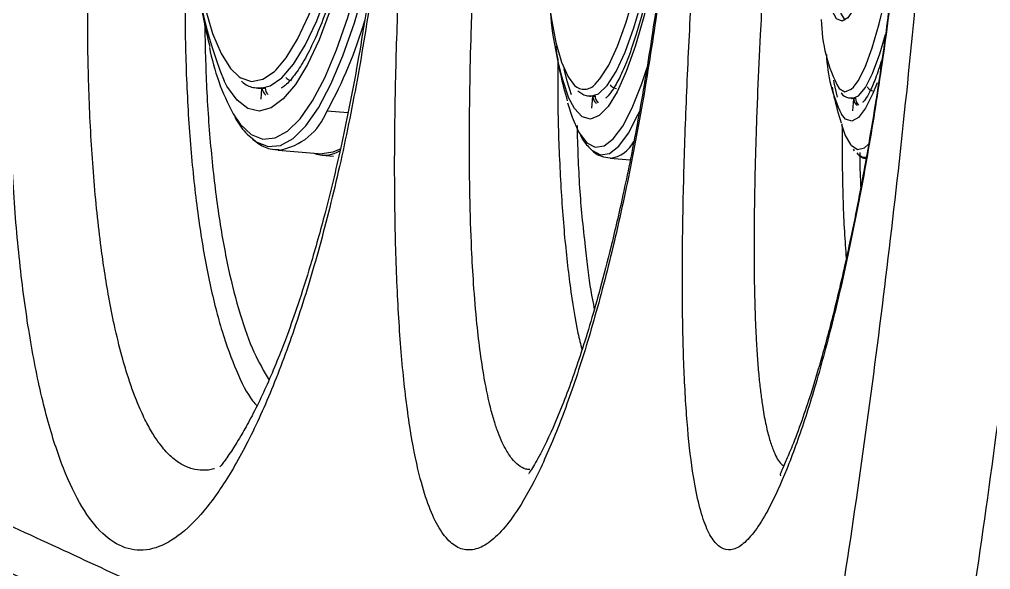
# Model space of a CAD drawing. Extents: x 400 to 501, y 484 to 634.
# Drawn here: x 486.896 to 489.288, y 547.537 to 548.891 of the extents above; entities that cross this region are included whole.
import ezdxf

# ---------------------------------------------------------------- set-up
doc = ezdxf.new("R2010")
doc.units = 0
doc.header["$MEASUREMENT"] = 0
doc.layers.add('DIM', color=3, linetype='Continuous')
doc.layers.add('GEOMETRY', color=3, linetype='Continuous', lineweight=25)

# ---------------------------------------------------------------- blocks, each defined once
blk = doc.blocks.new('2026 GRANDEE')
at = {"layer": 'GEOMETRY', "color": 4, "ltscale": 16}
for p, q in [((37.0582, -48.1179), (37.0613, -48.1182)), ((37.0668, -48.1451), (37.0684, -48.1191)), ((37.1081, -48.2707), (37.2169, -48.2793)), ((37.1081, -48.2707), (37.1099, -48.2708))]:
    blk.add_line(p, q, dxfattribs=at)
at = {"layer": 'GEOMETRY', "ltscale": 16}
for p, q in [((37.8758, -48.1378), (37.8779, -48.138)), ((37.8811, -48.167), (37.883, -48.139)), ((38.5209, -48.1433), (38.5225, -48.1435)), ((38.5239, -48.1738), (38.526, -48.1446)), ((38.5305, -48.1427), (38.5322, -48.1417)), ((37.2289, -48.1736), (37.2798, -48.1777)), ((38.5346, -48.1609), (38.5346, -48.1607)), ((38.5247, -48.2682), (38.5274, -48.2725)), ((37.2166, -48.2833), (37.2442, -48.2855)), ((37.9262, -48.2906), (37.975, -48.2945))]:
    blk.add_line(p, q, dxfattribs=at)
at = {"layer": 'GEOMETRY', "color": 4, "ltscale": 16, "flags": 128}
for points in [[(37.3619, -46.8841), (37.3649, -46.989), (37.3641, -47.0985), (37.3596, -47.2107), (37.3514, -47.3239), (37.3397, -47.4363), (37.3246, -47.5461), (37.3064, -47.6516), (37.2854, -47.7511), (37.2619, -47.8431), (37.2362, -47.9261), (37.2089, -47.9988), (37.1802, -48.0601), (37.1507, -48.1089), (37.1208, -48.1446), (37.0911, -48.1665), (37.0619, -48.1743), (37.0337, -48.1679), (37.007, -48.1474), (36.9822, -48.1131), (36.975, -48.1)], [(37.0654, -48.1182), (37.0882, -48.1127), (37.1172, -48.093), (37.1464, -48.0593), (37.1752, -48.0121), (37.2032, -47.9522), (37.2299, -47.8808), (37.2548, -47.7989), (37.2774, -47.7081), (37.2975, -47.6097), (37.3147, -47.5057), (37.3286, -47.3976), (37.3391, -47.2875), (37.3459, -47.177), (37.3489, -47.0682), (37.3482, -46.963)], [(37.1037, -48.0726), (37.1279, -48.0437), (37.1562, -47.9974), (37.1837, -47.9386), (37.2099, -47.8684), (37.2343, -47.788), (37.2566, -47.6988), (37.2763, -47.6023), (37.2931, -47.5001), (37.3068, -47.394), (37.3171, -47.2858), (37.3238, -47.1773), (37.3268, -47.0705), (37.326, -46.9671)], [(37.889, -48.1084), (37.901, -48.0955), (37.9225, -48.0618), (37.9441, -48.0149), (37.9653, -47.9557), (37.9858, -47.8851), (38.0053, -47.8043), (38.0234, -47.7147), (38.0399, -47.6179), (38.0543, -47.5155), (38.0665, -47.4093), (38.0764, -47.3011), (38.0836, -47.1927), (38.0881, -47.0859), (38.0898, -46.9827)], [(38.6524, -47.0482), (38.6494, -47.1419), (38.6442, -47.2391), (38.6367, -47.3375), (38.6273, -47.435), (38.616, -47.5293), (38.6033, -47.6184), (38.5892, -47.7003), (38.5742, -47.7732), (38.5586, -47.8353), (38.5428, -47.8854), (38.527, -47.9223), (38.5117, -47.9452), (38.4972, -47.9536), (38.4837, -47.9472), (38.4717, -47.9263), (38.4614, -47.8913), (38.453, -47.843), (38.4475, -47.7928)], [(37.8781, -48.138), (37.8975, -48.132), (37.919, -48.1117), (37.9409, -48.0773), (37.9629, -48.0296), (37.9845, -47.9693), (38.0054, -47.8974), (38.0252, -47.8151), (38.0437, -47.7239), (38.0604, -47.6253), (38.0751, -47.5211), (38.0876, -47.4129), (38.0926, -47.3618)], [(36.8895, -47.5761), (36.894, -47.6742), (36.9022, -47.7655), (36.9138, -47.8484), (36.9288, -47.9213), (36.9469, -47.9832), (36.9677, -48.0329), (36.9909, -48.0695), (37.0126, -48.0903)], [(36.9974, -48.181), (37.015, -48.2067), (37.0421, -48.232), (37.0708, -48.2434), (37.1007, -48.2407), (37.1313, -48.2239), (37.1622, -48.1933), (37.1929, -48.1492), (37.223, -48.0924), (37.2521, -48.0237), (37.2798, -47.9441), (37.3055, -47.8547), (37.329, -47.7569), (37.35, -47.652), (37.3635, -47.5716)], [(38.0656, -47.6711), (38.0488, -47.7667), (38.0298, -47.8591), (38.0093, -47.9425), (37.9879, -48.0157), (37.9658, -48.0774), (37.9433, -48.1268), (37.9208, -48.1631), (37.8987, -48.1856), (37.8773, -48.194), (37.857, -48.1883), (37.8381, -48.1684), (37.8229, -48.1397)], [(38.5251, -48.1158), (38.5366, -48.1003), (38.5539, -48.0662), (38.5713, -48.019), (38.5888, -47.9595), (38.6059, -47.8886), (38.6224, -47.8076), (38.6362, -47.7286)], [(37.045, -48.2436), (37.0542, -48.2504), (37.0834, -48.262), (37.1138, -48.2592), (37.1449, -48.2421), (37.1764, -48.2109), (37.2077, -48.1661), (37.2383, -48.1083), (37.2679, -48.0383), (37.2961, -47.9573), (37.3223, -47.8663), (37.3462, -47.7667), (37.3494, -47.7518)], [(38.5221, -48.1434), (38.5377, -48.1371), (38.5546, -48.1164), (38.5722, -48.0817), (38.59, -48.0337), (38.6043, -47.9859)], [(37.0126, -48.0903), (37.0161, -48.0925), (37.0428, -48.1015), (37.0707, -48.0962), (37.0992, -48.0769), (37.1037, -48.0726)], [(37.8484, -48.2255), (37.8498, -48.2279), (37.8689, -48.2527), (37.8895, -48.2634), (37.9112, -48.2601), (37.9338, -48.2426), (37.9569, -48.2114), (37.9802, -48.1667), (38.0033, -48.1094), (38.0175, -48.0675)], [(38.5835, -48.1052), (38.5734, -48.1311), (38.5554, -48.1677), (38.5379, -48.1906), (38.5213, -48.1994), (38.5057, -48.194), (38.4958, -48.1823)], [(37.0582, -48.1179), (37.0598, -48.1181), (37.0654, -48.1182)], [(37.881, -48.2707), (37.8813, -48.271), (37.9023, -48.282), (37.9244, -48.2786), (37.9474, -48.2608), (37.9709, -48.229), (37.9946, -48.1836), (37.9988, -48.1741)]]:
    blk.add_lwpolyline(points, dxfattribs=at)
at = {"layer": 'GEOMETRY', "ltscale": 16, "flags": 128}
for points in [[(37.7646, -47.7889), (37.7646, -47.789), (37.7713, -47.8714), (37.7806, -47.9439), (37.7924, -48.0053), (37.8064, -48.0544), (37.8224, -48.0905), (37.8384, -48.1114)], [(38.4935, -47.9333), (38.5032, -47.9488), (38.5052, -47.9507)], [(37.8307, -48.1342), (37.8199, -48.1011), (37.8125, -48.0704)], [(38.4864, -48.1406), (38.4782, -48.1053), (38.4769, -48.0987)], [(38.4898, -48.1191), (38.5041, -48.1268), (38.52, -48.1206), (38.5251, -48.1158)], [(37.8758, -48.1378), (37.8767, -48.1379), (37.8781, -48.138)], [(38.5209, -48.1433), (38.5215, -48.1434), (38.5221, -48.1434)], [(37.8211, -48.154), (37.8324, -48.1896), (37.8484, -48.2255)], [(38.4956, -48.2072), (38.5053, -48.2342), (38.5179, -48.2565)], [(37.2626, -48.267), (37.2433, -48.276), (37.2169, -48.2793)], [(38.5179, -48.2565), (38.5196, -48.2586), (38.5353, -48.269), (38.5522, -48.2652), (38.5626, -48.2563)], [(38.5354, -48.2803), (38.5482, -48.2875), (38.557, -48.2874)]]:
    blk.add_lwpolyline(points, dxfattribs=at)
at = {"layer": 'GEOMETRY', "ltscale": 256}
for centre, radius, start, end in [((38.0605, -47.6678), 1.1683, 179.7124, 201.7086), ((38.5801, -47.8698), 0.8038, 184.2797, 199.6162), ((36.2774, -47.646), 1.088, 330.9896, 343.71), ((38.8173, -47.9445), 0.3712, 180.7246, 208.0624), ((38.8305, -48.0193), 0.3722, 182.5159, 205.9661), ((37.8623, -48.0854), 0.0352, 227.348, 319.2741), ((37.8765, -48.1109), 0.0289, 282.9418, 295.2515), ((37.9089, -48.1382), 0.0201, 176.6178, 231.0184), ((38.521, -48.1265), 0.0188, 285.2427, 300.2548), ((38.5504, -48.144), 0.0199, 176.3449, 231.4832), ((37.2224, -48.2114), 0.0717, 247.0934, 303.225), ((37.9162, -48.2153), 0.076, 277.5053, 333.5811)]:
    blk.add_arc(centre, radius, start, end, dxfattribs=at)
at = {"layer": 'GEOMETRY', "color": 4, "ltscale": 16}
for centre, radius, start, end in [((37.5058, -47.9067), 0.5777, 191.1475, 208.3485), ((37.0602, -48.0701), 0.0497, 279.4298, 288.9701), ((37.0967, -48.1181), 0.0203, 178.5324, 229.5309), ((37.0843, -48.1179), 0.155, 279.5166, 338.9237)]:
    blk.add_arc(centre, radius, start, end, dxfattribs=at)
at = {"layer": 'GEOMETRY', "ltscale": 16}
for points, knots in [([(38.3574, -50.176), (38.403, -49.923), (38.4942, -49.4179), (38.6002, -48.6558), (38.6841, -47.892), (38.7432, -47.1256), (38.7803, -46.3569), (38.7849, -45.8436), (38.7872, -45.5868)], [0, 0, 0, 0, 0.1671449, 0.333734, 0.5000496, 0.6664839, 0.833174, 1, 1, 1, 1]), ([(39.1013, -45.5868), (39.0987, -45.8651), (39.0934, -46.422), (39.0511, -47.2565), (38.9836, -48.0895), (38.8874, -48.92), (38.7657, -49.748), (38.6608, -50.2959), (38.6083, -50.5702)], [0, 0, 0, 0, 0.166325, 0.332752, 0.499294, 0.665902, 0.832731, 1, 1, 1, 1]), ([(37.3743, -47.5737), (37.3663, -47.651), (37.3503, -47.8056), (37.3159, -48.0313), (37.2747, -48.2479), (37.2268, -48.4515), (37.1733, -48.6388), (37.1152, -48.8066), (37.0537, -48.9516), (36.99, -49.0712), (36.9255, -49.163), (36.8612, -49.2252), (36.7985, -49.2566), (36.7385, -49.2565), (36.6821, -49.225), (36.6303, -49.1628), (36.5837, -49.0711), (36.5431, -48.9517), (36.5089, -48.8069), (36.4815, -48.6395), (36.4613, -48.4522), (36.4485, -48.2485), (36.4432, -48.0316), (36.4456, -47.8054), (36.455, -47.5732), (36.4673, -47.4175), (36.4735, -47.3397)], [0, 0, 0, 0, 0.04124, 0.082521, 0.123874, 0.165321, 0.20688, 0.24856, 0.290356, 0.332258, 0.374249, 0.416301, 0.458378, 0.50045, 0.542493, 0.584481, 0.626391, 0.668209, 0.70993, 0.751558, 0.793098, 0.834564, 0.87597, 0.917332, 0.95867, 1, 1, 1, 1]), ([(38.083, -47.5645), (38.0753, -47.6414), (38.06, -47.7952), (38.0288, -48.0201), (37.9921, -48.2361), (37.9503, -48.4397), (37.9042, -48.6274), (37.855, -48.796), (37.8037, -48.9424), (37.7516, -49.0638), (37.7042, -49.1497), (37.6622, -49.2064), (37.6257, -49.2401), (37.591, -49.2562), (37.5584, -49.2544), (37.5284, -49.2347), (37.5011, -49.1974), (37.4767, -49.1429), (37.4531, -49.064), (37.4317, -48.9549), (37.414, -48.8105), (37.4021, -48.6434), (37.3957, -48.4568), (37.3946, -48.2541), (37.3985, -48.0386), (37.4073, -47.8139), (37.4203, -47.5835), (37.4325, -47.4288), (37.4386, -47.3515)], [0, 0, 0, 0, 0.041057, 0.082162, 0.123351, 0.164655, 0.2061, 0.247701, 0.289465, 0.331384, 0.373443, 0.405075, 0.436756, 0.468469, 0.500191, 0.531908, 0.563602, 0.595259, 0.62686, 0.668869, 0.710729, 0.752429, 0.79397, 0.835363, 0.876631, 0.917804, 0.958914, 1, 1, 1, 1]), ([(38.6532, -47.5588), (38.6459, -47.6359), (38.6313, -47.7901), (38.6025, -48.0155), (38.5693, -48.2319), (38.532, -48.4357), (38.4916, -48.6236), (38.4488, -48.7923), (38.4049, -48.9389), (38.3608, -49.0605), (38.3212, -49.147), (38.2868, -49.2043), (38.2573, -49.2388), (38.2297, -49.2558), (38.2045, -49.2549), (38.1817, -49.2362), (38.1618, -49.1999), (38.1447, -49.1464), (38.1291, -49.0685), (38.1162, -48.9603), (38.1074, -48.8166), (38.1035, -48.6501), (38.1042, -48.4638), (38.1092, -48.2613), (38.1179, -48.0458), (38.1301, -47.821), (38.1451, -47.5904), (38.1573, -47.4355), (38.1634, -47.3581)], [0, 0, 0, 0, 0.041162, 0.082347, 0.123582, 0.164889, 0.206291, 0.247806, 0.289448, 0.331223, 0.373128, 0.404645, 0.436222, 0.467848, 0.499507, 0.531181, 0.562853, 0.594507, 0.626127, 0.668193, 0.710134, 0.751928, 0.793567, 0.835055, 0.876411, 0.917664, 0.958847, 1, 1, 1, 1]), ([(36.9516, -49.0543), (36.951, -49.0545), (36.9413, -49.0583), (36.9229, -49.0592), (36.896, -49.0562), (36.869, -49.0445), (36.8423, -49.0242), (36.822, -49.0013), (36.8077, -48.9813), (36.7986, -48.9671), (36.7893, -48.9511), (36.78, -48.9331), (36.7705, -48.9132), (36.7614, -48.8918), (36.7514, -48.8663), (36.7385, -48.8295), (36.7222, -48.7748), (36.7056, -48.7068), (36.6915, -48.6362), (36.6808, -48.572), (36.6672, -48.476), (36.653, -48.3411), (36.6424, -48.1602), (36.6381, -47.9719), (36.6403, -47.7756), (36.6486, -47.5705), (36.6595, -47.4328), (36.665, -47.364)], [0, 0, 0, 0, 0.00224, 0.0412, 0.08037, 0.121956, 0.165546, 0.208542, 0.224146, 0.240405, 0.257319, 0.274889, 0.293112, 0.31199, 0.329427, 0.35448, 0.394585, 0.44123, 0.479621, 0.513369, 0.542479, 0.623289, 0.699653, 0.771586, 0.847759, 0.923893, 1, 1, 1, 1]), ([(37.7284, -49.0563), (37.7249, -49.0563), (37.715, -49.0565), (37.7002, -49.0467), (37.6835, -49.0305), (37.6694, -49.0087), (37.6575, -48.9845), (37.6475, -48.9591), (37.6378, -48.9292), (37.6276, -48.8904), (37.6168, -48.8387), (37.6065, -48.7734), (37.597, -48.6934), (37.5899, -48.6076), (37.584, -48.5026), (37.5803, -48.39), (37.579, -48.2579), (37.5801, -48.1234), (37.584, -47.9628), (37.5915, -47.781), (37.6033, -47.5774), (37.6139, -47.442), (37.6192, -47.3749)], [0, 0, 0, 0, 0.022869, 0.063225, 0.104428, 0.146472, 0.175654, 0.205952, 0.237363, 0.269884, 0.314028, 0.364902, 0.411334, 0.469084, 0.515273, 0.580653, 0.637089, 0.699583, 0.758387, 0.840437, 0.920962, 1, 1, 1, 1]), ([(38.3362, -47.381), (38.331, -47.4479), (38.3203, -47.5831), (38.3067, -47.7869), (38.2964, -47.9687), (38.2889, -48.1296), (38.2842, -48.2632), (38.281, -48.3955), (38.2803, -48.478), (38.2804, -48.5228), (38.2804, -48.5268), (38.2805, -48.5376), (38.2806, -48.5586), (38.281, -48.5923), (38.2817, -48.6281), (38.2826, -48.6614), (38.2835, -48.6883), (38.2845, -48.7118), (38.2861, -48.744), (38.2886, -48.7832), (38.2923, -48.8273), (38.2964, -48.8653), (38.3017, -48.9045), (38.3086, -48.9432), (38.3174, -48.9797), (38.329, -49.0138), (38.3408, -49.0383), (38.3506, -49.0453), (38.3537, -49.0475)], [0, 0, 0, 0, 0.083395, 0.168757, 0.256138, 0.318134, 0.384746, 0.443319, 0.513894, 0.515398, 0.517611, 0.520531, 0.533542, 0.552931, 0.578706, 0.597508, 0.614601, 0.629984, 0.643655, 0.679583, 0.713268, 0.744704, 0.773886, 0.819075, 0.862576, 0.904383, 0.970345, 1, 1, 1, 1]), ([(36.8886, -47.5718), (36.8884, -47.5749), (36.8833, -47.6427), (36.8795, -47.7742), (36.8778, -47.962), (36.8835, -48.1416), (36.8957, -48.3099), (36.9143, -48.4641), (36.939, -48.6015), (36.9693, -48.7202), (37.005, -48.8158), (37.0343, -48.8758), (37.0526, -48.8958), (37.0562, -48.8997)], [0, 0, 0, 0, 0.005252, 0.112857, 0.220461, 0.328066, 0.43567, 0.543275, 0.650879, 0.758484, 0.866088, 0.973693, 1, 1, 1, 1]), ([(37.3689, -47.5707), (37.3595, -47.6602), (37.3415, -47.8301), (37.3041, -48.0624), (37.2649, -48.2584), (37.2262, -48.4191), (37.1903, -48.5471), (37.159, -48.6458), (37.1332, -48.719), (37.1099, -48.7799), (37.0869, -48.8349), (37.0623, -48.8886), (37.0368, -48.9384), (37.0129, -48.98), (36.99, -49.0163), (36.9704, -49.0441), (36.9665, -49.0481), (36.9643, -49.0502)], [0, 0, 0, 0, 0.112064, 0.212805, 0.302277, 0.380481, 0.447395, 0.502989, 0.547238, 0.58053, 0.621894, 0.665011, 0.710638, 0.758568, 0.823252, 0.90397, 1, 1, 1, 1]), ([(38.0798, -47.5618), (38.0722, -47.6395), (38.057, -47.7967), (38.0258, -48.0173), (37.9923, -48.2133), (37.9595, -48.3748), (37.9296, -48.5041), (37.9029, -48.6073), (37.8784, -48.6933), (37.8471, -48.794), (37.8077, -48.9043), (37.7723, -48.9836), (37.7511, -49.0244), (37.7391, -49.0453), (37.7284, -49.0625), (37.7243, -49.0675), (37.7265, -49.0666), (37.7267, -49.0666)], [0, 0, 0, 0, 0.106066, 0.214531, 0.310736, 0.394667, 0.466276, 0.525503, 0.577691, 0.629598, 0.732469, 0.836099, 0.871781, 0.907994, 0.946196, 0.995431, 1, 1, 1, 1]), ([(38.6521, -47.5566), (38.646, -47.6222), (38.6341, -47.7499), (38.6121, -47.9323), (38.5851, -48.1244), (38.5527, -48.3181), (38.5159, -48.5032), (38.4812, -48.6541), (38.4496, -48.7737), (38.4221, -48.8658), (38.3972, -48.9399), (38.3762, -48.9956), (38.357, -49.04), (38.3473, -49.0625), (38.3428, -49.0717), (38.3464, -49.071), (38.3466, -49.0709)], [0, 0, 0, 0, 0.089874, 0.175044, 0.25554, 0.367507, 0.469039, 0.560131, 0.64076, 0.710897, 0.770513, 0.833605, 0.881113, 0.934325, 0.99714, 1, 1, 1, 1]), ([(36.9032, -47.8011), (36.9037, -47.8062), (36.908, -47.8552), (36.9187, -47.9264), (36.934, -47.9914), (36.9396, -48.0152)], [0, 0, 0, 0, 0.067454, 0.658404, 1, 1, 1, 1]), ([(37.7915, -48.0147), (37.795, -48.0375), (37.8018, -48.0823), (37.8143, -48.1272), (37.8204, -48.1492)], [0, 0, 0, 0, 0.509258, 1, 1, 1, 1]), ([(37.797, -48.0461), (37.7968, -48.08), (37.7965, -48.174), (37.8016, -48.3162), (37.8115, -48.4704), (37.8267, -48.6059), (37.8418, -48.7041), (37.8533, -48.7485), (37.8568, -48.7618)], [0, 0, 0, 0, 0.112997, 0.313285, 0.513574, 0.713862, 0.91415, 1, 1, 1, 1]), ([(37.8465, -48.1246), (37.8529, -48.1296), (37.8629, -48.1372), (37.8752, -48.1368), (37.8796, -48.1367)], [0, 0, 0, 0, 0.645102, 1, 1, 1, 1]), ([(38.4725, -48.1155), (38.474, -48.1233), (38.4796, -48.1521), (38.4885, -48.182), (38.495, -48.2037)], [0, 0, 0, 0, 0.2721649, 1, 1, 1, 1]), ([(38.5598, -48.1152), (38.5598, -48.1153), (38.5608, -48.1173), (38.564, -48.1205), (38.5696, -48.1242), (38.5739, -48.125), (38.5761, -48.1254)], [0, 0, 0, 0, 0.008246, 0.354099, 0.666712, 1, 1, 1, 1]), ([(37.883, -48.139), (37.8835, -48.1418), (37.8844, -48.1461), (37.8882, -48.1516), (37.8909, -48.1539), (37.8921, -48.155)], [0, 0, 0, 0, 0.49945, 0.772693, 1, 1, 1, 1]), ([(38.4953, -48.1298), (38.4956, -48.1302), (38.4996, -48.1364), (38.5094, -48.1425), (38.52, -48.1422), (38.5234, -48.1421)], [0, 0, 0, 0, 0.046894, 0.684247, 1, 1, 1, 1]), ([(38.526, -48.1446), (38.5265, -48.1474), (38.5272, -48.1518), (38.5308, -48.1572), (38.5334, -48.1596), (38.5346, -48.1607)], [0, 0, 0, 0, 0.4994499, 0.7726927, 1, 1, 1, 1]), ([(37.8444, -48.2101), (37.8451, -48.2358), (37.8472, -48.3157), (37.854, -48.4168), (37.8618, -48.4843), (37.8647, -48.5088)], [0, 0, 0, 0, 0.231929, 0.721227, 1, 1, 1, 1]), ([(38.4971, -48.2061), (38.4972, -48.2439), (38.4975, -48.338), (38.5011, -48.4491), (38.5059, -48.5151), (38.5074, -48.5367)], [0, 0, 0, 0, 0.311664, 0.775618, 1, 1, 1, 1]), ([(37.8519, -48.2317), (37.8539, -48.2358), (37.861, -48.2511), (37.8716, -48.2615), (37.8793, -48.2691)], [0, 0, 0, 0, 0.266811, 1, 1, 1, 1]), ([(37.8793, -48.2691), (37.8796, -48.2694), (37.8859, -48.277), (37.9014, -48.2862), (37.9188, -48.2887), (37.9262, -48.2897)], [0, 0, 0, 0, 0.024295, 0.583191, 1, 1, 1, 1]), ([(38.5336, -48.2776), (38.5373, -48.2817), (38.5431, -48.288), (38.5526, -48.2905), (38.556, -48.2914)], [0, 0, 0, 0, 0.6391247, 1, 1, 1, 1]), ([(38.5407, -48.2768), (38.5407, -48.2814), (38.5408, -48.3119), (38.5421, -48.3386), (38.5431, -48.3613)], [0, 0, 0, 0, 0.149653, 1, 1, 1, 1]), ([(37.8647, -48.5088), (37.8666, -48.528), (37.8725, -48.5858), (37.8811, -48.6316), (37.8869, -48.6622)], [0, 0, 0, 0, 0.333761, 1, 1, 1, 1]), ([(36.0319, -48.9809), (36.1169, -49.0276), (36.2871, -49.1211), (36.5148, -49.2253), (36.7238, -49.322), (36.9149, -49.4099), (37.1304, -49.5102), (37.36, -49.6194), (37.5986, -49.737), (37.7393, -49.8111), (37.8096, -49.8481)], [0, 0, 0, 0, 0.099803, 0.199836, 0.29983, 0.39973, 0.499743, 0.666493, 0.833264, 1, 1, 1, 1]), ([(38.6083, -50.5702), (38.6247, -50.5595), (38.6573, -50.5381), (38.707, -50.5058), (38.7663, -50.471), (38.8337, -50.4374), (38.9098, -50.405), (38.9822, -50.3768), (39.0756, -50.3434), (39.1964, -50.3034), (39.3501, -50.2555), (39.5377, -50.1999), (39.7531, -50.1384), (40.0094, -50.067), (40.303, -49.9869), (40.6285, -49.8994), (40.9579, -49.8116), (41.2888, -49.724), (41.6204, -49.6366), (41.9532, -49.5491), (42.4822, -49.4102), (43.2075, -49.2204), (43.8213, -49.0598), (44.1282, -48.9795)], [0, 0, 0, 0, 0.062806, 0.125549, 0.188355, 0.251095, 0.282364, 0.31356, 0.344716, 0.375746, 0.406631, 0.437457, 0.468291, 0.49919, 0.538917, 0.578861, 0.618837, 0.658737, 0.698609, 0.738602, 0.778774, 0.88938, 1, 1, 1, 1]), ([(35.8941, -49.0217), (35.9676, -49.066), (36.1148, -49.1546), (36.3189, -49.2509), (36.5099, -49.339), (36.6876, -49.4188), (36.8535, -49.4934), (37.0608, -49.587), (37.296, -49.6949), (37.5491, -49.8153), (37.6968, -49.891), (37.7707, -49.9288)], [0, 0, 0, 0, 0.0830413, 0.1664155, 0.2497614, 0.3330736, 0.4163338, 0.4996865, 0.6664515, 0.8332421, 1, 1, 1, 1]), ([(37.7092, -50.0499), (37.6296, -50.012), (37.4702, -49.9362), (37.1917, -49.8157), (36.9329, -49.7077), (36.7069, -49.6142), (36.5277, -49.5396), (36.3386, -49.4599), (36.1392, -49.372), (35.9302, -49.276), (35.7844, -49.1883), (35.7116, -49.1444)], [0, 0, 0, 0, 0.166749, 0.333521, 0.500287, 0.583689, 0.667086, 0.750444, 0.83384, 0.916936, 1, 1, 1, 1])]:
    blk.add_open_spline(points, degree=3, knots=knots, dxfattribs=at)
at = {"layer": 'GEOMETRY', "color": 4, "ltscale": 16}
for points, knots in [([(37.3555, -46.894), (37.3562, -46.9105), (37.3582, -46.9583), (37.359, -47.0413), (37.357, -47.1428), (37.3517, -47.2465), (37.3432, -47.3505), (37.3317, -47.4534), (37.3174, -47.5538), (37.3004, -47.65), (37.2811, -47.7407), (37.2598, -47.8245), (37.2368, -47.9002), (37.2126, -47.9664), (37.1878, -48.0221), (37.163, -48.0665), (37.14, -48.0978), (37.123, -48.1145), (37.1167, -48.1177), (37.1153, -48.1184)], [0, 0, 0, 0, 0.033636, 0.097556, 0.161577, 0.225664, 0.289785, 0.353911, 0.418008, 0.482047, 0.54599, 0.609789, 0.673373, 0.736635, 0.799414, 0.86146, 0.922436, 0.982049, 1, 1, 1, 1]), ([(38.0617, -47.6629), (38.0615, -47.6639), (38.0566, -47.697), (38.0453, -47.7576), (38.0281, -47.8427), (38.0096, -47.9191), (37.9904, -47.9863), (37.971, -48.0431), (37.9518, -48.0885), (37.9347, -48.1198), (37.9206, -48.1383), (37.9163, -48.1416), (37.9144, -48.143)], [0, 0, 0, 0, 0.003541, 0.122945, 0.242131, 0.360982, 0.479314, 0.596813, 0.712926, 0.826669, 0.925346, 1, 1, 1, 1]), ([(36.9272, -47.9599), (36.9284, -48.0134), (36.931, -48.125), (36.9429, -48.2822), (36.9607, -48.4309), (36.9845, -48.5634), (37.0138, -48.677), (37.0474, -48.771), (37.0732, -48.8148), (37.0858, -48.8364)], [0, 0, 0, 0, 0.133363, 0.278589, 0.423815, 0.569042, 0.714268, 0.859494, 1, 1, 1, 1]), ([(38.5951, -48.0488), (38.5899, -48.0647), (38.5796, -48.0964), (38.5653, -48.128), (38.5548, -48.1466), (38.5477, -48.1534), (38.5489, -48.1527), (38.5492, -48.1525)], [0, 0, 0, 0, 0.260733, 0.520724, 0.740188, 0.936823, 1, 1, 1, 1]), ([(37.018, -48.1008), (37.0196, -48.1023), (37.029, -48.111), (37.0462, -48.1179), (37.0618, -48.117), (37.0678, -48.1166)], [0, 0, 0, 0, 0.11543, 0.662893, 1, 1, 1, 1]), ([(37.127, -48.0913), (37.1278, -48.0923), (37.1299, -48.0949), (37.135, -48.0978), (37.1392, -48.0986), (37.1413, -48.0991)], [0, 0, 0, 0, 0.2308978, 0.6031391, 1, 1, 1, 1]), ([(37.0684, -48.1191), (37.0691, -48.1219), (37.0702, -48.1262), (37.0742, -48.1317), (37.077, -48.134), (37.0782, -48.1351)], [0, 0, 0, 0, 0.49945, 0.772693, 1, 1, 1, 1]), ([(37.9262, -48.1097), (37.9273, -48.1112), (37.9298, -48.1144), (37.9353, -48.1177), (37.9396, -48.1186), (37.9418, -48.119)], [0, 0, 0, 0, 0.310326, 0.644124, 1, 1, 1, 1]), ([(37.0013, -48.1894), (37.0096, -48.203), (37.0225, -48.224), (37.0394, -48.2375), (37.0454, -48.2423)], [0, 0, 0, 0, 0.647342, 1, 1, 1, 1]), ([(37.0454, -48.2423), (37.0493, -48.2459), (37.0619, -48.2576), (37.0846, -48.2683), (37.1036, -48.269), (37.111, -48.2693)], [0, 0, 0, 0, 0.216182, 0.691693, 1, 1, 1, 1])]:
    blk.add_open_spline(points, degree=3, knots=knots, dxfattribs=at)

msp = doc.modelspace()

# ---------------------------------------------------------------- block references
at = {"layer": 'DIM'}
msp.add_blockref('2026 GRANDEE', (450.4248, 596.8403), dxfattribs=at)

doc.saveas('drawing.dxf')
